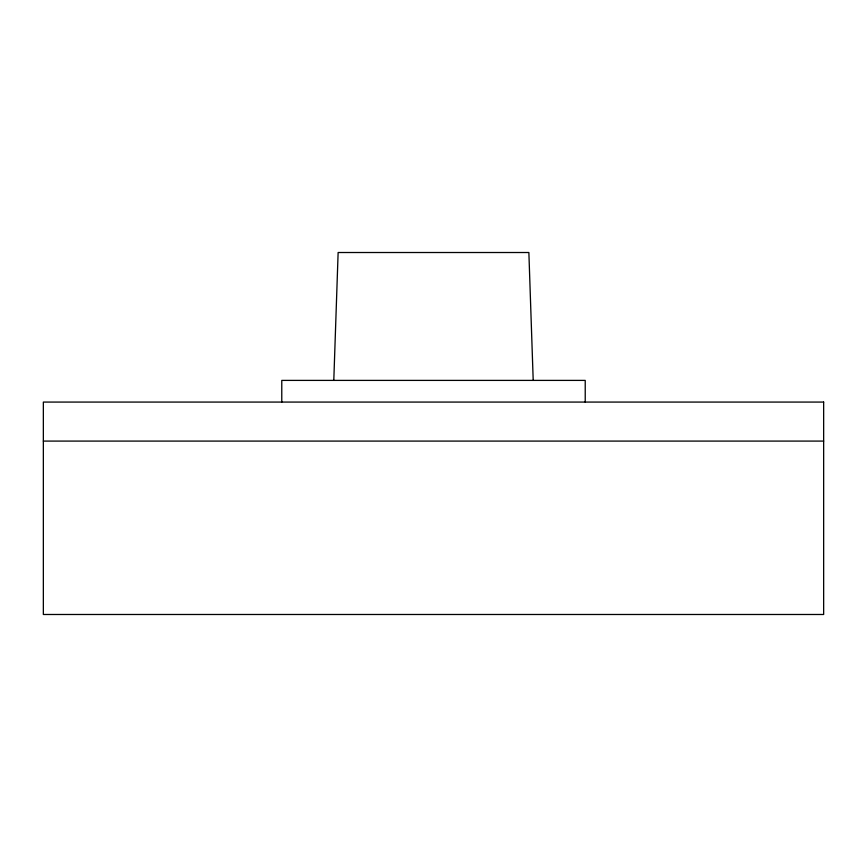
<?xml version="1.0" encoding="UTF-8"?>
<svg xmlns="http://www.w3.org/2000/svg" width="867" height="867" viewBox="0 0 867 867"><rect width="100%" height="100%" fill="white"/><g stroke="black" fill="none" stroke-linecap="round" stroke-linejoin="round"><path stroke-width="1.3" d="M333.795 380.396L338.13 252.514L528.87 252.514L533.205 380.396M43.35 441.086L823.65 441.086M585.225 402.071L585.225 380.396L281.775 380.396L281.775 402.071M823.65 402.071L43.35 402.071L43.35 614.486L823.65 614.486L823.65 402.071"/></g></svg>
